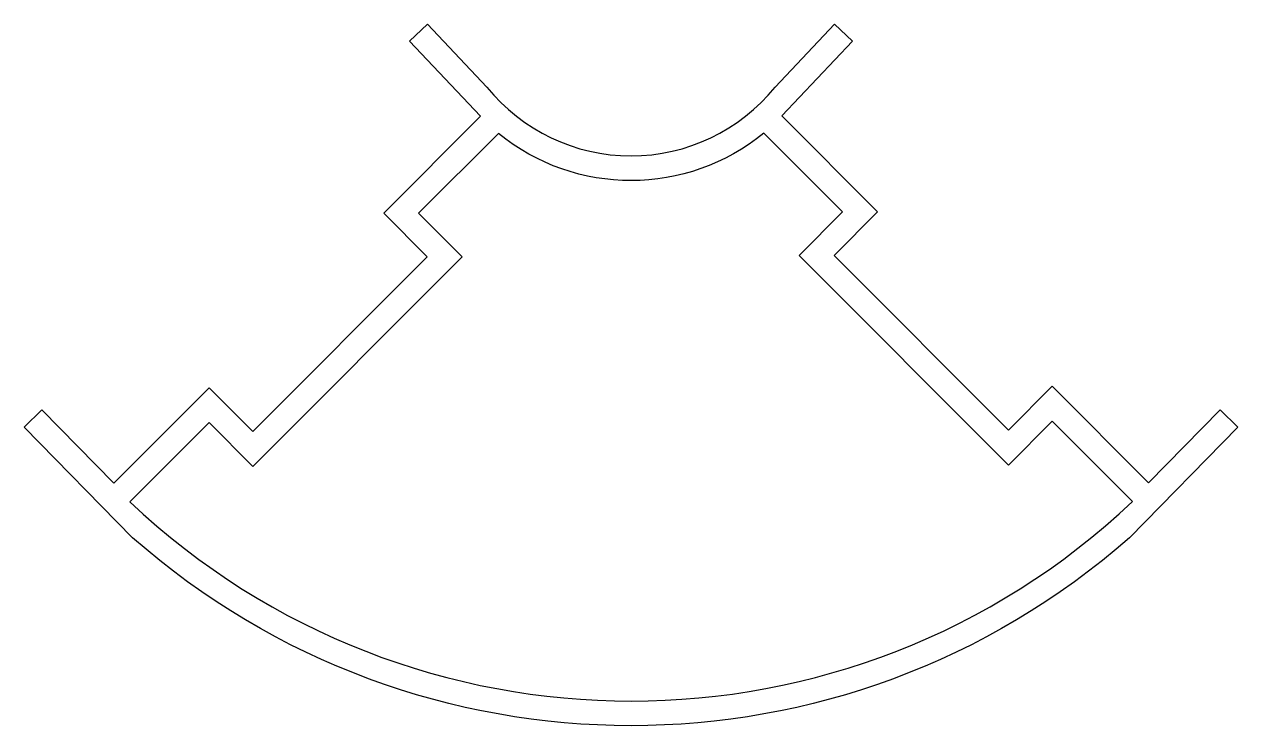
# Model space of a CAD drawing. Extents: x 127.5 to 186.5, y 201.4 to 235.5.
import ezdxf

# ---------------------------------------------------------------- set-up
doc = ezdxf.new("R2010")
doc.units = 0
doc.header["$LTSCALE"] = 15
doc.layers.get('0').update_dxf_attribs({"linetype": 'CONTINUOUS'})

msp = doc.modelspace()

# ---------------------------------------------------------------- linework, layer by layer
at = {"color": 0, "linetype": 'BYBLOCK'}
for points in [[(132.722, 210.514), (127.458, 215.882), (128.315, 216.722), (131.808, 213.16), (136.454, 217.806), (138.568, 215.677), (147.052, 224.163), (144.939, 226.291), (149.647, 231.001), (146.187, 234.647), (147.058, 235.473), (149.956, 232.419, 0.477816), (163.96, 232.419), (166.858, 235.473), (167.728, 234.647), (164.286, 231.02), (168.943, 226.362), (166.829, 224.234), (175.314, 215.748), (177.428, 217.877), (182.126, 213.178), (185.601, 216.722), (186.458, 215.882), (181.194, 210.514, -0.377154)], [(163.424, 230.185, -0.35675), (150.512, 230.168), (146.633, 226.289), (148.746, 224.16), (138.565, 213.977), (136.451, 216.106), (132.597, 212.251, 0.397474), (181.338, 212.269), (177.431, 216.177), (175.317, 214.048), (165.135, 224.231), (167.249, 226.36)]]:
    msp.add_lwpolyline(points, format="xyb", close=True, dxfattribs=at)

doc.saveas('drawing.dxf')
